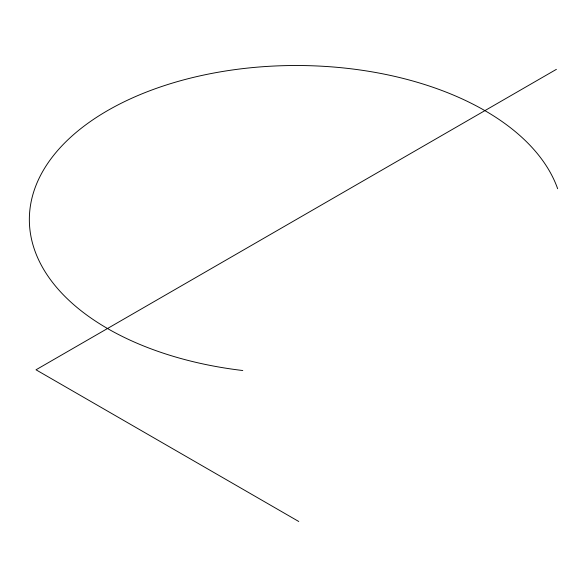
<?xml version="1.0" encoding="UTF-8"?>
<svg xmlns="http://www.w3.org/2000/svg" width="587" height="587" viewBox="0 0 587 587"><rect width="100%" height="100%" fill="white"/><g stroke="black" fill="none" stroke-linecap="round" stroke-linejoin="round"><path stroke-width="0.88" d="M556.395 69.347L36.005 369.795L298.761 521.491M242.776 370.522A266.85 154.065 0 0 1 29.952 209.229A266.85 154.065 0 0 1 278.282 65.854A266.85 154.065 0 0 1 557.65 188.728"/></g></svg>
